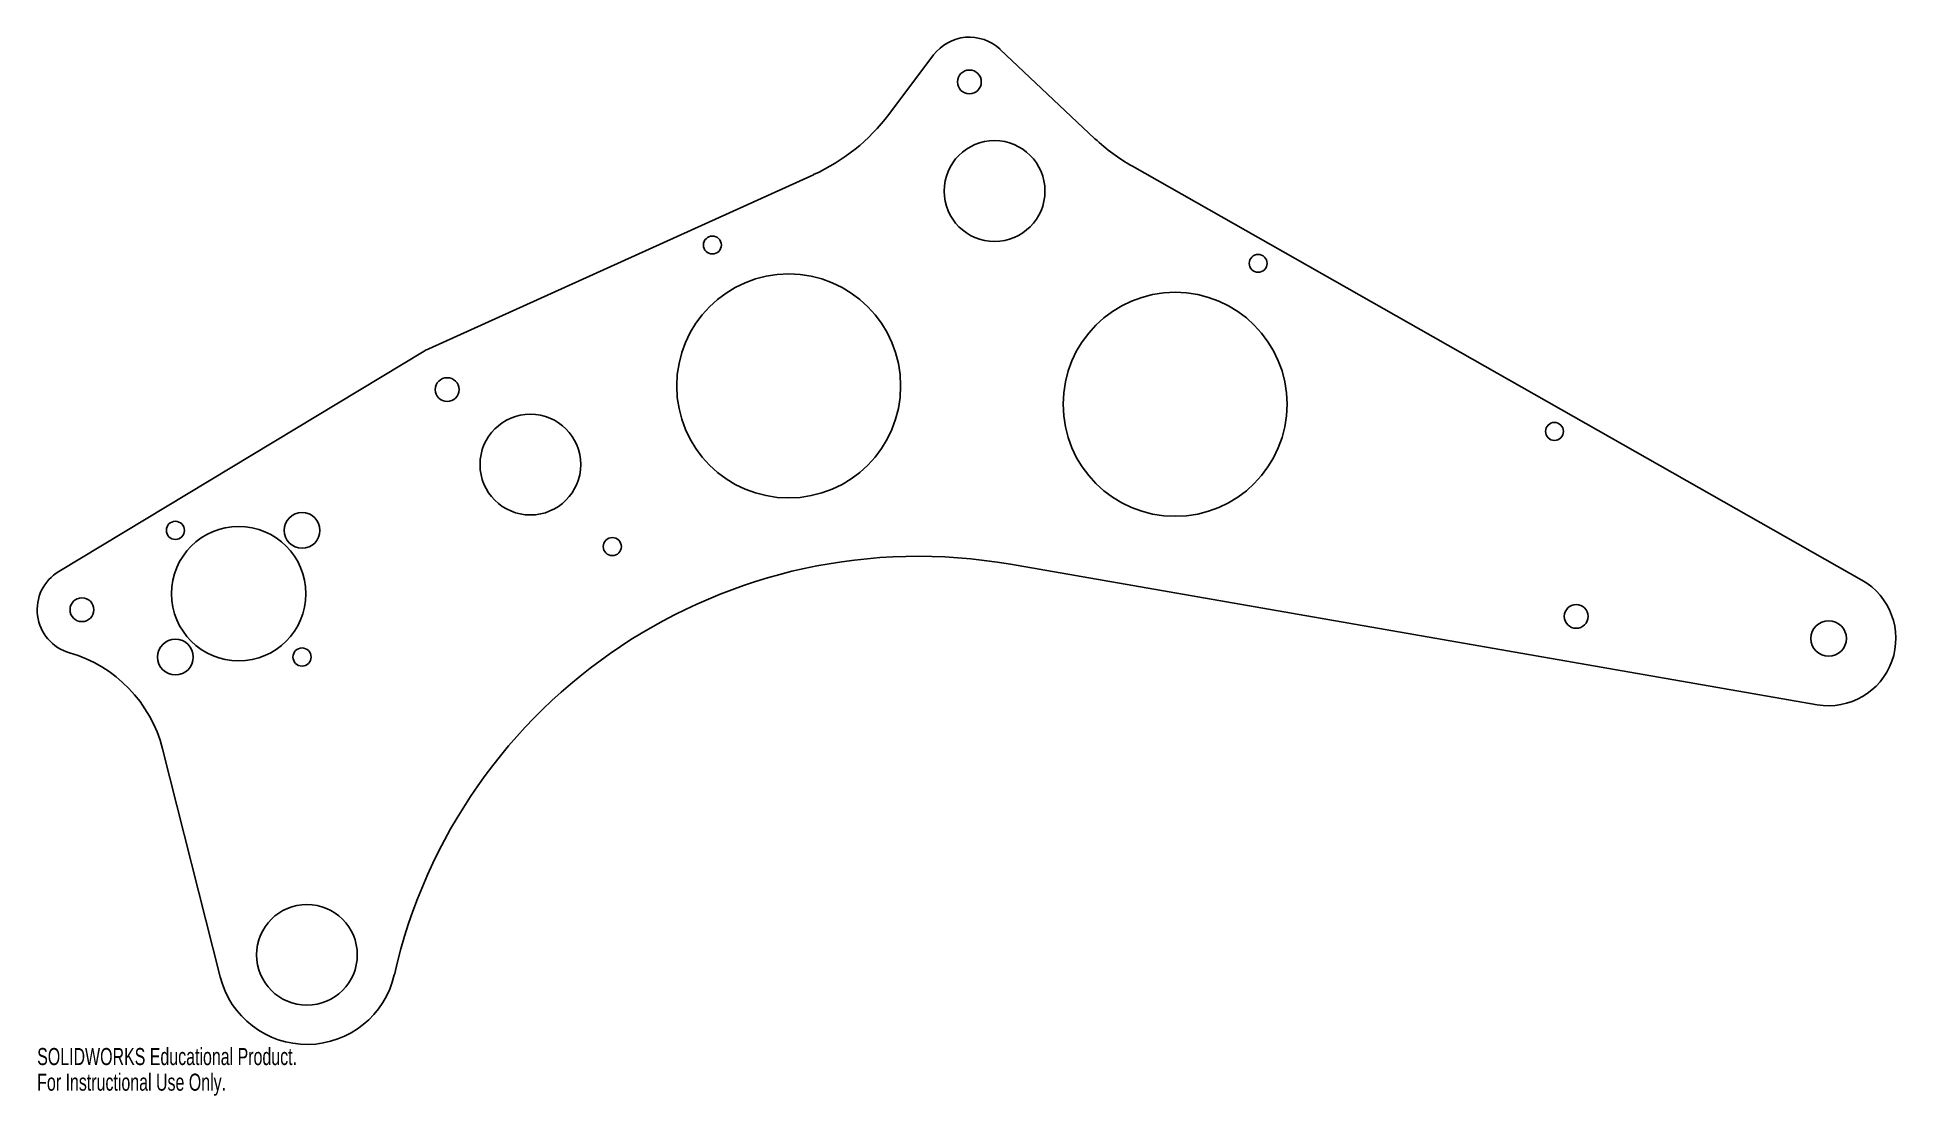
# Model space of a CAD drawing. Header units: inches. Extents: x -20 to 0.8, y -5.1 to 6.7.
import ezdxf

# ---------------------------------------------------------------- set-up
doc = ezdxf.new("R2010")
doc.units = ezdxf.units.IN
doc.header["$MEASUREMENT"] = 0
doc.styles.add('SLDTEXTSTYLE0', font='TXT', dxfattribs={"width": 0.7})

msp = doc.modelspace()

# ---------------------------------------------------------------- linework, layer by layer
at = {"color": 7, "linetype": 'Continuous', "lineweight": 25}
for p, q in [((-9.993, 6.513), (-10.492, 5.85)), ((-8.191, 5.578), (-9.251, 6.576)), ((0.37, 0.652), (-7.773, 5.271)), ((-11.332, 5.177), (-15.629, 3.233)), ((-15.681, 3.206), (-19.758, 0.749)), ((-9.134, 0.828), (-0.129, -0.739)), ((-18.601, -1.232), (-17.957, -3.777))]:
    msp.add_line(p, q, dxfattribs=at)
for centre, radius in [((-9.593, 6.212), 0.133), ((-9.312, 4.994), 0.563), ((-12.462, 4.392), 0.1), ((-6.369, 4.187), 0.1), ((-11.61, 2.819), 1.25), ((-7.296, 2.614), 1.25), ((-15.423, 2.778), 0.133), ((-14.494, 1.941), 0.562), ((-3.061, 2.311), 0.1), ((-18.457, 1.207), 0.101), ((-17.75, 0.5), 0.75), ((-17.043, 1.207), 0.2), ((-13.579, 1.026), 0.101), ((-19.5, 0.321), 0.133), ((-2.818, 0.247), 0.133), ((0, 0), 0.198), ((-18.457, -0.207), 0.2), ((-17.043, -0.207), 0.101), ((-16.988, -3.531), 0.562)]:
    msp.add_circle(centre, radius, dxfattribs=at)
for centre, radius, start, end in [((-9.593, 6.212), 0.5, 46.7429, 143), ((-12.228, 7.158), 2.174, 294.3437, 323), ((-6.701, 7.162), 2.174, 226.7429, 240.4412), ((-15.423, 2.778), 0.5, 114.3437, 121.0693), ((-10.162, -5.083), 6, 80.1312, 167.1887), ((-19.5, 0.321), 0.5, 121.0693, 253.8796), ((0, 0), 0.75, 260.1312, 60.4412), ((-20.055, -1.6), 1.5, 14.1978, 73.8796), ((-16.988, -3.531), 1, 194.1978, 347.1887)]:
    msp.add_arc(centre, radius, start, end, dxfattribs=at)

# ---------------------------------------------------------------- texts
at = {"color": 7, "linetype": 'Continuous', "char_height": 0.1903, "attachment_point": 1, "style": 'SLDTEXTSTYLE0'}
for s, insert in [('SOLIDWORKS Educational Product.', (-20, -4.571)), ('For Instructional Use Only.', (-20, -4.857))]:
    msp.add_mtext(s, dxfattribs=dict(at, insert=insert))

doc.saveas('drawing.dxf')
